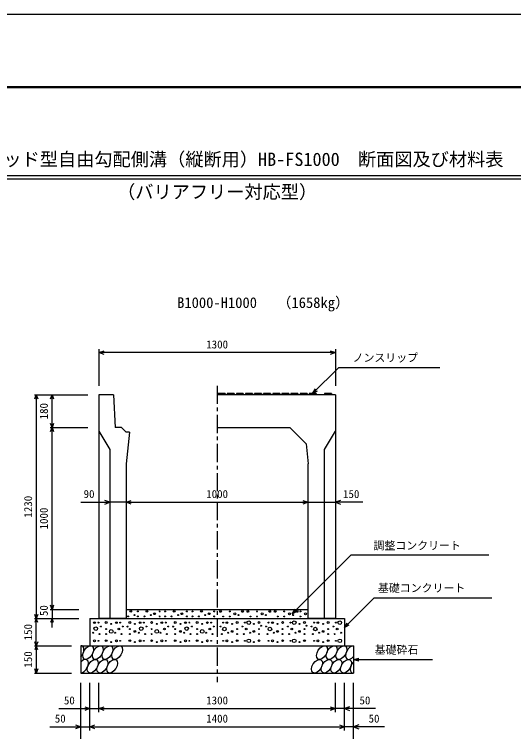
# Model space of a CAD drawing. Units: millimetres, scale not verified. Extents: x -16800 to 16800, y -5940 to 5940.
# Drawn here: x 7285 to 10030, y 1996 to 5940 of the extents above; entities that cross this region are included whole.
import ezdxf
from ezdxf.enums import TextEntityAlignment as Align

# ---------------------------------------------------------------- set-up
doc = ezdxf.new("R2010")
doc.units = ezdxf.units.MM
doc.header["$LTSCALE"] = 20
doc.linetypes.add('CHAIN1', pattern=[8, 5, -1, 1, -1])
for name, color, linetype, lineweight in [('0-0_DIM', 7, 'Continuous', 25), ('0-1_Defpoints', 5, 'Continuous', 25), ('0-2_HATCH', 6, 'Continuous', 25), ('0-5_OUTLINE', 3, 'Continuous', 25), ('0-6_TXT', 7, 'Continuous', 25), ('0-7_WAKU', 3, 'Continuous', 25)]:
    doc.layers.add(name, color=color, linetype=linetype, lineweight=lineweight)
doc.styles.add('ＭＳ ゴシック', font='')
doc.styles.get('ＭＳ ゴシック').set_extended_font_data('MS Gothic')

msp = doc.modelspace()

# ---------------------------------------------------------------- linework, layer by layer
at = {"layer": '0-0_DIM'}
for p, q in [((7750.08, 4099.68), (7750.08, 3897.94)), ((9050.08, 4079.68), (7750.08, 4079.68)), ((9050.08, 4099.68), (9050.08, 3897.94)), ((8924.88, 3854.44), (9067.09, 3996.65)), ((9623.98, 3996.65), (9067.09, 3996.65)), ((8924.88, 3854.44), (8939.88, 3880.42)), ((8924.88, 3854.44), (8950.86, 3869.44)), ((7395.8, 3847.94), (7689.13, 3847.94)), ((7405.8, 3847.94), (7405.8, 2617.94)), ((7492.46, 3667.94), (7492.46, 3847.94)), ((7482.46, 3667.94), (7689.13, 3667.94)), ((7492.46, 2667.94), (7492.46, 3667.94)), ((7650.45, 3257.23), (7810, 3257.23)), ((7900, 3257.23), (7810, 3257.23)), ((7900, 3257.23), (8900, 3257.23)), ((8900, 3257.23), (9050, 3257.23)), ((9200, 3257.23), (9050, 3257.23)), ((9263.65, 2731.62), (9100, 2567.96)), ((9263.65, 2731.62), (9910.53, 2731.62)), ((7482.46, 2667.94), (7639.13, 2667.94)), ((7492.46, 2667.94), (7492.46, 2617.94)), ((8812.94, 2642.96), (8827.94, 2668.94)), ((8812.94, 2642.96), (8838.92, 2657.96)), ((7395.8, 2617.94), (7639.13, 2617.94)), ((7405.8, 2467.94), (7405.8, 2617.94)), ((7492.46, 2567.94), (7492.46, 2617.94)), ((9100, 2567.96), (9115, 2593.94)), ((9100, 2567.96), (9125.98, 2582.96)), ((7395.8, 2467.94), (7600, 2467.94)), ((7405.8, 2467.94), (7405.8, 2317.94)), ((9150, 2392.96), (9178.98, 2400.73)), ((9150, 2392.96), (9583.31, 2392.96)), ((9150, 2392.96), (9178.98, 2385.2)), ((7395.8, 2317.94), (7600, 2317.94)), ((7650, 1902.42), (7650, 2264.77)), ((7700, 2002.42), (7700, 2264.77)), ((7750, 2102.42), (7750, 2264.77)), ((9050, 2102.42), (9050, 2264.77)), ((9100, 2002.42), (9100, 2264.77)), ((9150, 1902.42), (9150, 2264.77)), ((7530, 2122.42), (7750, 2122.42)), ((7750, 2122.42), (9050, 2122.42)), ((9270, 2122.42), (9050, 2122.42)), ((7480, 2022.42), (7700, 2022.42)), ((7700, 2022.42), (9100, 2022.42)), ((9320, 2022.42), (9100, 2022.42))]:
    msp.add_line(p, q, dxfattribs=at)
at = {"layer": '0-0_DIM', "linetype": 'CHAIN1'}
msp.add_line((8400, 3897.94), (8400, 2267.94), dxfattribs=at)
at = {"layer": '0-0_DIM'}
for points in [[(7778.3, 4069.42), (7750.11, 4079.68), (7778.3, 4089.94)], [(9021.92, 4089.94), (9050.11, 4079.68), (9021.92, 4069.42)], [(7397.59, 3825.39), (7405.8, 3847.94), (7414.01, 3825.39)], [(7484.26, 3825.39), (7492.46, 3847.94), (7500.67, 3825.39)], [(7500.67, 3690.49), (7492.46, 3667.94), (7484.26, 3690.49)], [(7484.26, 3645.39), (7492.46, 3667.94), (7500.67, 3645.39)], [(7781.81, 3246.97), (7810, 3257.23), (7781.81, 3267.49)], [(7928.19, 3246.97), (7900, 3257.23), (7928.19, 3267.49)], [(8871.81, 3267.49), (8900, 3257.23), (8871.81, 3246.97)], [(9078.19, 3267.49), (9050, 3257.23), (9078.19, 3246.97)], [(8812.94, 2642.96), (9137.4, 2967.43), (9893.02, 2967.43)], [(7500.67, 2690.49), (7492.46, 2667.94), (7484.26, 2690.49)], [(7414.01, 2640.49), (7405.8, 2617.94), (7397.59, 2640.49)], [(7414.01, 2595.39), (7405.8, 2617.94), (7397.59, 2595.39)], [(7500.67, 2595.39), (7492.46, 2617.94), (7484.26, 2595.39)], [(7414.01, 2490.49), (7405.8, 2467.94), (7397.59, 2490.49)], [(7414.01, 2445.39), (7405.8, 2467.94), (7397.59, 2445.39)], [(7414.01, 2340.49), (7405.8, 2317.94), (7397.59, 2340.49)], [(7671.81, 2132.68), (7700, 2122.42), (7671.81, 2112.16)], [(7778.19, 2112.16), (7750, 2122.42), (7778.19, 2132.68)], [(9021.81, 2132.68), (9050, 2122.42), (9021.81, 2112.16)], [(9128.19, 2132.68), (9100, 2122.42), (9128.19, 2112.16)], [(7621.81, 2032.68), (7650, 2022.42), (7621.81, 2012.16)], [(7728.19, 2012.16), (7700, 2022.42), (7728.19, 2032.68)], [(9071.81, 2032.68), (9100, 2022.42), (9071.81, 2012.16)], [(9178.19, 2032.68), (9150, 2022.42), (9178.19, 2012.16)]]:
    msp.add_lwpolyline(points, dxfattribs=at)
at = {"layer": '0-1_Defpoints'}
msp.add_lwpolyline([(0, -5940), (16800, -5940), (16800, 5940), (0, 5940)], close=True, dxfattribs=at)
at = {"layer": '0-2_HATCH'}
for p, q in [((8443.88, 3854.44), (8444.88, 3847.94)), ((8493.38, 3854.45), (8494.38, 3847.95)), ((8543.88, 3854.44), (8544.88, 3847.94)), ((8593.38, 3854.45), (8594.38, 3847.95)), ((8643.88, 3854.44), (8644.88, 3847.94)), ((8693.38, 3854.44), (8694.38, 3847.94)), ((8743.88, 3854.44), (8744.88, 3847.94)), ((8793.38, 3854.44), (8794.38, 3847.94)), ((8843.88, 3854.44), (8844.88, 3847.94)), ((8893.88, 3854.44), (8894.88, 3847.94)), ((8943.88, 3854.44), (8944.88, 3847.94)), ((9028.88, 3854.44), (9029.88, 3847.94))]:
    msp.add_line(p, q, dxfattribs=at)
for points in [[(8443.88, 3854.44), (8405.88, 3854.44), (8404.88, 3847.94)], [(8493.38, 3854.45), (8455.38, 3854.45), (8454.38, 3847.95)], [(8543.88, 3854.44), (8505.88, 3854.44), (8504.88, 3847.94)], [(8593.38, 3854.45), (8555.38, 3854.45), (8554.38, 3847.95)], [(8643.88, 3854.44), (8605.88, 3854.44), (8604.88, 3847.94)], [(8693.38, 3854.44), (8655.38, 3854.44), (8654.38, 3847.94)], [(8743.88, 3854.44), (8705.88, 3854.44), (8704.88, 3847.94)], [(8793.38, 3854.44), (8755.38, 3854.44), (8754.38, 3847.94)], [(8843.88, 3854.44), (8805.88, 3854.44), (8804.88, 3847.94)], [(8893.88, 3854.44), (8855.88, 3854.44), (8854.88, 3847.94)], [(8943.88, 3854.44), (8905.88, 3854.44), (8904.88, 3847.94)], [(9028.88, 3854.44), (8990.88, 3854.44), (8989.88, 3847.94)]]:
    msp.add_lwpolyline(points, dxfattribs=at)
for centre, radius in [((7924.86, 2657.25), 5), ((7963.97, 2657.25), 2.5), ((8013.88, 2657.25), 5), ((8055.93, 2644.12), 5), ((8083.97, 2657.25), 2.5), ((8113.97, 2657.25), 2.5), ((8163.88, 2657.25), 5), ((8205.93, 2644.12), 5), ((8233.97, 2657.25), 2.5), ((8263.97, 2657.25), 2.5), ((8313.88, 2657.25), 5), ((8355.93, 2644.12), 5), ((8383.97, 2657.25), 2.5), ((8419.13, 2656.97), 5), ((8469.04, 2656.97), 2.5), ((8497.08, 2643.83), 5), ((8539.13, 2656.97), 5), ((8569.13, 2656.97), 5), ((8619.04, 2656.97), 2.5), ((8647.08, 2643.83), 5), ((8689.13, 2656.97), 5), ((8719.13, 2656.97), 5), ((8769.04, 2656.97), 2.5), ((8797.08, 2643.83), 5), ((8839.13, 2656.97), 5), ((8857.34, 2656.97), 2.5), ((8885.38, 2643.83), 5), ((7910.84, 2629.24), 2.5), ((7945.89, 2637.11), 2.5), ((7963.97, 2629.24), 2.5), ((7999.86, 2629.24), 2.5), ((8034.9, 2637.11), 2.5), ((8083.97, 2629.24), 2.5), ((8113.97, 2629.24), 2.5), ((8149.86, 2629.24), 2.5), ((8184.9, 2637.11), 2.5), ((8233.97, 2629.24), 2.5), ((8263.97, 2629.24), 2.5), ((8299.86, 2629.24), 2.5), ((8334.9, 2637.11), 2.5), ((8383.97, 2629.24), 2.5), ((8433.15, 2628.95), 2.5), ((8469.04, 2628.95), 2.5), ((8518.11, 2636.83), 2.5), ((8573.96, 2595.12), 10), ((8583.15, 2628.95), 2.5), ((8619.04, 2628.95), 2.5), ((8668.11, 2636.83), 2.5), ((8733.15, 2628.95), 2.5), ((8769.04, 2628.95), 2.5), ((8823.96, 2595.12), 10), ((8818.11, 2636.83), 2.5), ((8857.34, 2628.95), 2.5), ((9073.96, 2595.12), 10), ((7726.04, 2595.12), 5), ((7732.58, 2562.1), 10), ((7747.07, 2595.12), 2.5), ((7761.09, 2574.1), 2.5), ((7789.97, 2595.99), 5), ((7818.01, 2588.11), 2.5), ((7846.04, 2595.12), 5), ((7860.06, 2560.1), 5), ((7867.07, 2595.12), 2.5), ((7881.09, 2574.1), 2.5), ((7907.55, 2573.2), 2.5), ((7919.97, 2595.99), 5), ((7948.01, 2588.11), 2.5), ((7976.04, 2595.12), 5), ((7982.58, 2562.1), 10), ((7997.07, 2595.12), 2.5), ((8011.09, 2574.1), 2.5), ((8039.97, 2595.99), 5), ((8068.01, 2588.11), 2.5), ((8096.04, 2595.12), 5), ((8110.06, 2560.1), 5), ((8117.07, 2595.12), 2.5), ((8131.09, 2574.1), 2.5), ((8157.55, 2573.2), 2.5), ((8169.97, 2595.99), 5), ((8198.01, 2588.11), 2.5), ((8226.04, 2595.12), 5), ((8232.58, 2562.1), 10), ((8247.07, 2595.12), 2.5), ((8261.09, 2574.1), 2.5), ((8289.97, 2595.99), 5), ((8318.01, 2588.11), 2.5), ((8346.04, 2595.12), 5), ((8360.06, 2560.1), 5), ((8367.07, 2595.12), 2.5), ((8381.09, 2574.1), 2.5), ((8418.91, 2574.1), 2.5), ((8439.94, 2560.1), 10), ((8432.93, 2595.12), 2.5), ((8453.96, 2595.12), 5), ((8481.99, 2588.11), 2.5), ((8510.03, 2595.99), 5), ((8538.91, 2574.1), 2.5), ((8552.93, 2595.12), 2.5), ((8559.94, 2560.1), 5), ((8601.99, 2588.11), 2.5), ((8630.03, 2595.99), 5), ((8641.37, 2578.42), 2.5), ((8668.91, 2574.1), 2.5), ((8689.94, 2560.1), 10), ((8682.93, 2595.12), 2.5), ((8703.96, 2595.12), 5), ((8731.99, 2588.11), 2.5), ((8760.03, 2595.99), 5), ((8788.91, 2574.1), 2.5), ((8802.93, 2595.12), 2.5), ((8809.94, 2560.1), 5), ((8851.99, 2588.11), 2.5), ((8880.03, 2595.99), 5), ((8891.37, 2578.42), 2.5), ((8918.91, 2574.1), 2.5), ((8939.94, 2560.1), 10), ((8932.93, 2595.12), 2.5), ((8953.96, 2595.12), 5), ((8981.99, 2588.11), 2.5), ((9010.03, 2595.99), 5), ((9038.91, 2574.1), 2.5), ((9052.93, 2595.12), 2.5), ((9059.94, 2560.1), 5), ((7719.03, 2539.96), 2.5), ((7754.08, 2532.08), 2.5), ((7789.97, 2560.1), 2.5), ((7789.97, 2532.08), 2.5), ((7818.01, 2546.97), 10), ((7839.03, 2539.96), 2.5), ((7874.08, 2532.08), 2.5), ((7919.97, 2560.1), 2.5), ((7919.97, 2532.08), 2.5), ((7948.01, 2546.97), 5), ((7969.03, 2539.96), 2.5), ((8004.08, 2532.08), 2.5), ((8039.97, 2560.1), 2.5), ((8039.97, 2532.08), 2.5), ((8068.01, 2546.97), 10), ((8089.03, 2539.96), 2.5), ((8124.08, 2532.08), 2.5), ((8169.97, 2560.1), 2.5), ((8169.97, 2532.08), 2.5), ((8198.01, 2546.97), 5), ((8219.03, 2539.96), 2.5), ((8254.08, 2532.08), 2.5), ((8289.97, 2560.1), 2.5), ((8289.97, 2532.08), 2.5), ((8318.01, 2546.97), 10), ((8339.03, 2539.96), 2.5), ((8374.08, 2532.08), 2.5), ((8425.92, 2532.08), 2.5), ((8460.97, 2539.96), 2.5), ((8481.99, 2546.97), 5), ((8510.03, 2560.1), 2.5), ((8510.03, 2532.08), 2.5), ((8545.92, 2532.08), 2.5), ((8580.97, 2539.96), 2.5), ((8601.99, 2546.97), 5), ((8630.03, 2560.1), 2.5), ((8630.03, 2532.08), 2.5), ((8675.92, 2532.08), 2.5), ((8710.97, 2539.96), 2.5), ((8731.99, 2546.97), 5), ((8760.03, 2560.1), 2.5), ((8760.03, 2532.08), 2.5), ((8795.92, 2532.08), 2.5), ((8830.97, 2539.96), 2.5), ((8851.99, 2546.97), 5), ((8880.03, 2560.1), 2.5), ((8880.03, 2532.08), 2.5), ((8925.92, 2532.08), 2.5), ((8960.97, 2539.96), 2.5), ((8981.99, 2546.97), 5), ((9010.03, 2560.1), 2.5), ((9010.03, 2532.08), 2.5), ((9045.92, 2532.08), 2.5), ((9080.97, 2539.96), 2.5), ((7726.04, 2495.12), 5), ((7747.07, 2495.12), 2.5), ((7789.97, 2495.99), 5), ((7818.01, 2488.11), 2.5), ((7846.04, 2495.12), 5), ((7867.07, 2495.12), 2.5), ((7919.97, 2495.99), 5), ((7948.01, 2488.11), 2.5), ((7976.04, 2495.12), 5), ((7997.07, 2495.12), 2.5), ((8039.97, 2495.99), 5), ((8068.01, 2488.11), 2.5), ((8096.04, 2495.12), 5), ((8117.07, 2495.12), 2.5), ((8169.97, 2495.99), 5), ((8198.01, 2488.11), 2.5), ((8226.04, 2495.12), 5), ((8247.07, 2495.12), 2.5), ((8289.97, 2495.99), 5), ((8318.01, 2488.11), 2.5), ((8346.04, 2495.12), 5), ((8367.07, 2495.12), 2.5), ((8432.93, 2495.12), 2.5), ((8453.96, 2495.12), 5), ((8481.99, 2488.11), 2.5), ((8510.03, 2495.99), 5), ((8552.93, 2495.12), 2.5), ((8573.96, 2495.12), 10), ((8601.99, 2488.11), 2.5), ((8630.03, 2495.99), 5), ((8682.93, 2495.12), 2.5), ((8703.96, 2495.12), 5), ((8731.99, 2488.11), 2.5), ((8760.03, 2495.99), 5), ((8802.93, 2495.12), 2.5), ((8823.96, 2495.12), 10), ((8851.99, 2488.11), 2.5), ((8880.03, 2495.99), 5), ((8932.93, 2495.12), 2.5), ((8953.96, 2495.12), 5), ((8981.99, 2488.11), 2.5), ((9010.03, 2495.99), 5), ((9052.93, 2495.12), 2.5), ((9073.96, 2495.12), 10)]:
    msp.add_circle(centre, radius, dxfattribs=at)
for centre, start_param, end_param in [((7637.64, 2430.42), 4.385593, 6.6745444), ((9136.14, 2430.42), 0.3357715, 4.4411806), ((7662.96, 2355.43), 3.5111464, 7.548991), ((9161.46, 2355.43), 1.2110787, 3.5658734)]:
    msp.add_ellipse(centre, major_axis=(21.81, 35.31), ratio=0.5792, start_param=start_param, end_param=end_param, dxfattribs=at)
for centre in [(7690.84, 2430.42), (7744.05, 2430.42), (7797.26, 2430.42), (7850.47, 2430.42), (8976.51, 2430.42), (9029.72, 2430.42), (9082.93, 2430.42), (7716.16, 2355.43), (7769.37, 2355.43), (7822.58, 2355.43), (8948.63, 2355.43), (9001.84, 2355.43), (9055.04, 2355.43), (9108.25, 2355.43)]:
    msp.add_ellipse(centre, major_axis=(21.81, 35.31), ratio=0.5792, dxfattribs=at)
at = {"layer": '0-5_OUTLINE'}
for p, q in [((7830, 3847.94), (7750, 3847.94)), ((7750, 3847.94), (7750, 2617.94)), ((7830, 3847.94), (7840, 3667.94)), ((9050, 3847.94), (8400, 3847.94)), ((9050, 3847.94), (9050, 2617.94)), ((7750, 3647.94), (7810, 3547.94)), ((7875, 3667.94), (7840, 3667.94)), ((7875, 3667.94), (7900, 3642.94)), ((7917.5, 3642.94), (7900, 3467.94)), ((7917.5, 3642.94), (7900, 3642.94)), ((8400, 3667.94), (8800, 3667.94)), ((8800, 3667.94), (8888.89, 3579.05)), ((8990, 3547.94), (9050, 3647.94)), ((8888.89, 3579.05), (8900, 3467.94)), ((7810, 3547.94), (7810, 2617.94)), ((8990, 2617.94), (8990, 3547.94)), ((7900, 3467.94), (7900, 2617.94)), ((8900, 2617.94), (8900, 3467.94)), ((7900, 2667.94), (8900, 2667.94)), ((7700, 2617.94), (9100, 2617.94)), ((7700, 2617.94), (7700, 2467.94)), ((7900, 2617.94), (7750, 2617.94)), ((9050, 2617.94), (8900, 2617.94)), ((9100, 2617.94), (9100, 2467.94)), ((7650, 2467.94), (9150, 2467.94)), ((7650, 2467.94), (7650, 2317.94)), ((9150, 2467.94), (9150, 2317.94)), ((7650, 2317.94), (9150, 2317.94))]:
    msp.add_line(p, q, dxfattribs=at)
at = {"layer": '0-6_TXT'}
for p, q in [((6294.97, 5054.39), (10505.03, 5054.39)), ((6294.97, 5035.19), (10505.03, 5035.19))]:
    msp.add_line(p, q, dxfattribs=at)
at = {"layer": '0-7_WAKU', "lineweight": 50}
msp.add_lwpolyline([(400, -5540), (16400, -5540), (16400, 5540), (400, 5540)], close=True, dxfattribs=at)

# ---------------------------------------------------------------- texts
at = {"layer": '0-0_DIM', "style": 'ＭＳ ゴシック'}
for s, p in [('1300', (8340.08, 4089.68)), ('ノンスリップ', (9144.4, 4016.83)), ('90', (7666.03, 3267.23)), ('1000', (8340, 3267.23)), ('150', (9092.02, 3267.23)), ('調整コンクリート', (9259.46, 2983.85)), ('基礎コンクリート', (9283.65, 2750.35)), ('基礎砕石', (9266.32, 2410.13)), ('50', (7557.56, 2132.42)), ('1300', (8340, 2132.42)), ('50', (9182.44, 2132.42)), ('50', (7507.56, 2032.42)), ('1400', (8340, 2032.42)), ('50', (9232.44, 2032.42))]:
    msp.add_text(s, height=43.99, dxfattribs=at).set_placement(p, align=Align.BOTTOM_LEFT)
for s, p in [('180', (7482.46, 3712.94)), ('1230', (7395.8, 3172.94)), ('1000', (7482.46, 3107.94)), ('50', (7482.46, 2631.26)), ('150', (7395.8, 2497.94)), ('150', (7395.8, 2347.94))]:
    msp.add_text(s, height=43.99, rotation=90, dxfattribs=at).set_placement(p, align=Align.BOTTOM_LEFT)
at = {"layer": '0-6_TXT', "style": 'ＭＳ ゴシック'}
for s, height, p in [('ハイブリッド型自由勾配側溝（縦断用）HB-FS1000\u3000断面図及び材料表', 73.31, (6825, 5084.39)), ('（バリアフリー対応型）', 73.31, (7850, 4905.19)), ('B1000-H1000', 58.65, (8180, 4307.94)), ('（1658kg）', 58.65, (8728.37, 4307.94))]:
    msp.add_text(s, height=height, dxfattribs=at).set_placement(p, align=Align.BOTTOM_LEFT)

doc.saveas('drawing.dxf')
